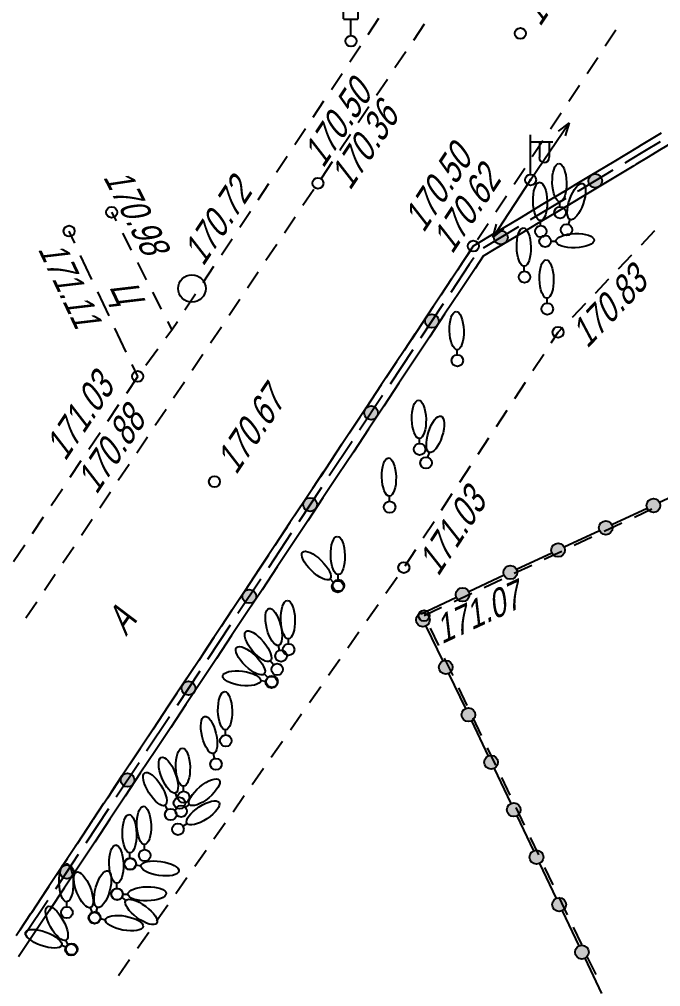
# Model space of a CAD drawing. Header units: metres. Extents: x -584 to -429, y 22748 to 22926.
# Drawn here: x -548.73 to -525.45, y 22865.34 to 22900.48 of the extents above; entities that cross this region are included whole.
import ezdxf
from ezdxf.enums import TextEntityAlignment as Align

# ---------------------------------------------------------------- set-up
doc = ezdxf.new("R2010")
doc.units = ezdxf.units.M
doc.header["$MEASUREMENT"] = 0
for name, color, linetype, lineweight in [('Горизонтали', 7, 'Continuous', 25), ('Граница площадки', 7, 'Continuous', 25), ('Граница улицы', 7, 'Continuous', 25), ('Колодцы', 7, 'Continuous', 25), ('Ограды', 7, 'Continuous', 25), ('Отдельно стоящее дерево', 7, 'Continuous', 25), ('Светофоры', 7, 'Continuous', 25), ('Фонари', 7, 'Continuous', 25)]:
    doc.layers.add(name, color=color, linetype=linetype, lineweight=lineweight)
doc.styles.add('Style-RUSSIAN_1251 I 0.32289', font='RUSSIAN_1251.shx', dxfattribs={"oblique": 18.5})

# ---------------------------------------------------------------- blocks, each defined once
blk = doc.blocks.new('DORZN1_4')
at = {"layer": 'Светофоры', "color": 7, "linetype": 'Continuous', "lineweight": 25}
for p, q in [((-0.27, 0.806), (-0.27, 1.603)), ((-0.27, 1.598), (0.252, 1.598)), ((0.252, 0.792), (0.252, 1.589)), ((-0.27, 0.801), (0.248, 0.801)), ((-0.004, 0.2), (-0.004, 0.801))]:
    blk.add_line(p, q, dxfattribs=at)
blk.add_arc((0, 0), 0.2, 0, 360, dxfattribs=at)
blk = doc.blocks.new('PIKET_91')
at = {"layer": 'Горизонтали', "color": 7, "linetype": 'Continuous', "lineweight": 25}
blk.add_arc((0, 0), 0.2, 0, 360, dxfattribs=at)
blk = doc.blocks.new('PIKET_92')
at = {"layer": 'Горизонтали', "color": 7, "linetype": 'Continuous', "lineweight": 25}
blk.add_arc((0, 0), 0.2, 0, 360, dxfattribs=at)
blk = doc.blocks.new('FONAR5_9')
at = {"layer": 'Фонари', "color": 7, "linetype": 'Continuous', "lineweight": 25}
for p, q in [((0.003, 0.2), (0.003, 1.641)), ((0.017, 1.388), (0.805, 1.388)), ((0.322, 1.371), (0.322, 0.816)), ((0.676, 1.378), (0.676, 0.823))]:
    blk.add_line(p, q, dxfattribs=at)
for centre, radius, start, end in [((0.496, 0.809), 0.181, 180, 0), ((0, 0), 0.2, 0, 360), ((0, 0), 0.02, 0, 360)]:
    blk.add_arc(centre, radius, start, end, dxfattribs=at)
blk = doc.blocks.new('STRFON_24')
at = {"layer": 'Фонари', "color": 7, "linetype": 'Continuous', "lineweight": 25, "flags": 128}
for points in [[(0, 0), (2.5, 0)], [(2.5, 0), (2.024, -0.156)], [(2.5, 0), (2.025, 0.157)]]:
    blk.add_lwpolyline(points, dxfattribs=at)
blk = doc.blocks.new('PIKET_93')
at = {"layer": 'Горизонтали', "color": 7, "linetype": 'Continuous', "lineweight": 25}
blk.add_arc((0, 0), 0.2, 0, 360, dxfattribs=at)
blk = doc.blocks.new('STRFON_25')
at = {"layer": 'Фонари', "color": 7, "linetype": 'Continuous', "lineweight": 25, "flags": 128}
for points in [[(0, 0), (2.5, 0)], [(2.5, 0), (2.025, 0.157)], [(2.5, 0), (2.025, -0.156)]]:
    blk.add_lwpolyline(points, dxfattribs=at)
blk = doc.blocks.new('KOLOD_35')
at = {"layer": 'Колодцы', "color": 7, "linetype": 'Continuous', "lineweight": 25}
blk.add_arc((0, 0), 0.5, 0, 360, dxfattribs=at)
blk = doc.blocks.new('PIKET_106')
at = {"layer": 'Горизонтали', "color": 7, "linetype": 'Continuous', "lineweight": 25}
blk.add_arc((0, 0), 0.2, 0, 360, dxfattribs=at)
blk = doc.blocks.new('DEREVO_152')
at = {"layer": 'Отдельно стоящее дерево', "color": 7, "linetype": 'Continuous', "lineweight": 25, "flags": 128}
blk.add_lwpolyline([(-0.007, 0.21), (-0.007, 0.393)], dxfattribs=at)
at = {"layer": 'Отдельно стоящее дерево', "color": 7, "linetype": 'Continuous', "lineweight": 25}
blk.add_arc((0, 0), 0.21, 0, 360, dxfattribs=at)
blk.add_ellipse((-0.025, 1.088), major_axis=(-0.019, 0.695), ratio=0.369829, dxfattribs=at)
blk = doc.blocks.new('DEREVO_153')
at = {"layer": 'Отдельно стоящее дерево', "color": 7, "linetype": 'Continuous', "lineweight": 25, "flags": 128}
blk.add_lwpolyline([(-0.007, 0.21), (-0.007, 0.393)], dxfattribs=at)
at = {"layer": 'Отдельно стоящее дерево', "color": 7, "linetype": 'Continuous', "lineweight": 25}
blk.add_arc((0, 0), 0.21, 0, 360, dxfattribs=at)
blk.add_ellipse((-0.026, 1.088), major_axis=(-0.019, 0.695), ratio=0.369829, dxfattribs=at)
blk = doc.blocks.new('DEREVO_154')
at = {"layer": 'Отдельно стоящее дерево', "color": 7, "linetype": 'Continuous', "lineweight": 25, "flags": 128}
blk.add_lwpolyline([(-0.007, 0.21), (-0.007, 0.393)], dxfattribs=at)
at = {"layer": 'Отдельно стоящее дерево', "color": 7, "linetype": 'Continuous', "lineweight": 25}
blk.add_arc((0, 0), 0.21, 0, 359.99999, dxfattribs=at)
blk.add_ellipse((-0.0255, 1.088), major_axis=(-0.0185, 0.695), ratio=0.3698286, dxfattribs=at)
blk = doc.blocks.new('DEREVO_155')
at = {"layer": 'Отдельно стоящее дерево', "color": 7, "linetype": 'Continuous', "lineweight": 25, "flags": 128}
blk.add_lwpolyline([(-0.007, 0.21), (-0.007, 0.393)], dxfattribs=at)
at = {"layer": 'Отдельно стоящее дерево', "color": 7, "linetype": 'Continuous', "lineweight": 25}
blk.add_arc((0, 0), 0.21, 0, 360, dxfattribs=at)
blk.add_ellipse((-0.025, 1.088), major_axis=(-0.019, 0.695), ratio=0.369829, dxfattribs=at)
blk = doc.blocks.new('DEREVO_156')
at = {"layer": 'Отдельно стоящее дерево', "color": 7, "linetype": 'Continuous', "lineweight": 25, "flags": 128}
blk.add_lwpolyline([(-0.007, 0.21), (-0.007, 0.393)], dxfattribs=at)
at = {"layer": 'Отдельно стоящее дерево', "color": 7, "linetype": 'Continuous', "lineweight": 25}
blk.add_arc((0, 0), 0.21, 0, 360, dxfattribs=at)
blk.add_ellipse((-0.025, 1.088), major_axis=(-0.019, 0.695), ratio=0.369829, dxfattribs=at)
blk = doc.blocks.new('DEREVO_157')
at = {"layer": 'Отдельно стоящее дерево', "color": 7, "linetype": 'Continuous', "lineweight": 25, "flags": 128}
blk.add_lwpolyline([(-0.007, 0.21), (-0.007, 0.393)], dxfattribs=at)
at = {"layer": 'Отдельно стоящее дерево', "color": 7, "linetype": 'Continuous', "lineweight": 25}
blk.add_arc((0, 0), 0.21, 0, 360, dxfattribs=at)
blk.add_ellipse((-0.025, 1.088), major_axis=(-0.019, 0.695), ratio=0.369829, dxfattribs=at)
blk = doc.blocks.new('DEREVO_158')
at = {"layer": 'Отдельно стоящее дерево', "color": 7, "linetype": 'Continuous', "lineweight": 25, "flags": 128}
blk.add_lwpolyline([(-0.007, 0.21), (-0.007, 0.393)], dxfattribs=at)
at = {"layer": 'Отдельно стоящее дерево', "color": 7, "linetype": 'Continuous', "lineweight": 25}
blk.add_arc((0, 0), 0.21, 0, 360, dxfattribs=at)
blk.add_ellipse((-0.025, 1.088), major_axis=(-0.019, 0.695), ratio=0.369829, dxfattribs=at)
blk = doc.blocks.new('DEREVO_159')
at = {"layer": 'Отдельно стоящее дерево', "color": 7, "linetype": 'Continuous', "lineweight": 25, "flags": 128}
blk.add_lwpolyline([(-0.007, 0.21), (-0.007, 0.393)], dxfattribs=at)
at = {"layer": 'Отдельно стоящее дерево', "color": 7, "linetype": 'Continuous', "lineweight": 25}
blk.add_arc((0, 0), 0.21, 0, 360, dxfattribs=at)
blk.add_ellipse((-0.025, 1.088), major_axis=(-0.019, 0.695), ratio=0.369829, dxfattribs=at)
blk = doc.blocks.new('DEREVO_160')
at = {"layer": 'Отдельно стоящее дерево', "color": 7, "linetype": 'Continuous', "lineweight": 25, "flags": 128}
blk.add_lwpolyline([(-0.007, 0.21), (-0.007, 0.393)], dxfattribs=at)
at = {"layer": 'Отдельно стоящее дерево', "color": 7, "linetype": 'Continuous', "lineweight": 25}
blk.add_arc((0, 0), 0.21, 0, 360, dxfattribs=at)
blk.add_ellipse((-0.025, 1.088), major_axis=(-0.019, 0.695), ratio=0.369829, dxfattribs=at)
blk = doc.blocks.new('DEREVO_161')
at = {"layer": 'Отдельно стоящее дерево', "color": 7, "linetype": 'Continuous', "lineweight": 25, "flags": 128}
blk.add_lwpolyline([(-0.007, 0.21), (-0.007, 0.393)], dxfattribs=at)
at = {"layer": 'Отдельно стоящее дерево', "color": 7, "linetype": 'Continuous', "lineweight": 25}
blk.add_arc((0, 0), 0.21, 0, 360, dxfattribs=at)
blk.add_ellipse((-0.025, 1.088), major_axis=(-0.019, 0.695), ratio=0.369829, dxfattribs=at)
blk = doc.blocks.new('DEREVO_162')
at = {"layer": 'Отдельно стоящее дерево', "color": 7, "linetype": 'Continuous', "lineweight": 25, "flags": 128}
blk.add_lwpolyline([(-0.007, 0.21), (-0.007, 0.393)], dxfattribs=at)
at = {"layer": 'Отдельно стоящее дерево', "color": 7, "linetype": 'Continuous', "lineweight": 25}
blk.add_arc((0, 0), 0.21, 0, 359.99999, dxfattribs=at)
blk.add_ellipse((-0.0255, 1.088), major_axis=(-0.0185, 0.695), ratio=0.3698286, dxfattribs=at)
blk = doc.blocks.new('DEREVO_163')
at = {"layer": 'Отдельно стоящее дерево', "color": 7, "linetype": 'Continuous', "lineweight": 25, "flags": 128}
blk.add_lwpolyline([(-0.007, 0.21), (-0.007, 0.393)], dxfattribs=at)
at = {"layer": 'Отдельно стоящее дерево', "color": 7, "linetype": 'Continuous', "lineweight": 25}
blk.add_arc((0, 0), 0.21, 0, 359.99999, dxfattribs=at)
blk.add_ellipse((-0.0255, 1.088), major_axis=(-0.0185, 0.695), ratio=0.3698286, dxfattribs=at)
blk = doc.blocks.new('DEREVO_164')
at = {"layer": 'Отдельно стоящее дерево', "color": 7, "linetype": 'Continuous', "lineweight": 25, "flags": 128}
blk.add_lwpolyline([(-0.007, 0.21), (-0.007, 0.393)], dxfattribs=at)
at = {"layer": 'Отдельно стоящее дерево', "color": 7, "linetype": 'Continuous', "lineweight": 25}
blk.add_arc((0, 0), 0.21, 0, 360, dxfattribs=at)
blk.add_ellipse((-0.025, 1.088), major_axis=(-0.019, 0.695), ratio=0.369829, dxfattribs=at)
blk = doc.blocks.new('DEREVO_165')
at = {"layer": 'Отдельно стоящее дерево', "color": 7, "linetype": 'Continuous', "lineweight": 25, "flags": 128}
blk.add_lwpolyline([(-0.007, 0.21), (-0.007, 0.393)], dxfattribs=at)
at = {"layer": 'Отдельно стоящее дерево', "color": 7, "linetype": 'Continuous', "lineweight": 25}
blk.add_arc((0, 0), 0.21, 0, 360, dxfattribs=at)
blk.add_ellipse((-0.025, 1.088), major_axis=(-0.019, 0.695), ratio=0.369829, dxfattribs=at)
blk = doc.blocks.new('DEREVO_166')
at = {"layer": 'Отдельно стоящее дерево', "color": 7, "linetype": 'Continuous', "lineweight": 25, "flags": 128}
blk.add_lwpolyline([(-0.007, 0.21), (-0.007, 0.393)], dxfattribs=at)
at = {"layer": 'Отдельно стоящее дерево', "color": 7, "linetype": 'Continuous', "lineweight": 25}
blk.add_arc((0, 0), 0.21, 0, 360, dxfattribs=at)
blk.add_ellipse((-0.025, 1.088), major_axis=(-0.019, 0.695), ratio=0.369829, dxfattribs=at)
blk = doc.blocks.new('DEREVO_167')
at = {"layer": 'Отдельно стоящее дерево', "color": 7, "linetype": 'Continuous', "lineweight": 25, "flags": 128}
blk.add_lwpolyline([(-0.007, 0.21), (-0.007, 0.393)], dxfattribs=at)
at = {"layer": 'Отдельно стоящее дерево', "color": 7, "linetype": 'Continuous', "lineweight": 25}
blk.add_arc((0, 0), 0.21, 0, 360, dxfattribs=at)
blk.add_ellipse((-0.025, 1.088), major_axis=(-0.019, 0.695), ratio=0.369829, dxfattribs=at)
blk = doc.blocks.new('DEREVO_168')
at = {"layer": 'Отдельно стоящее дерево', "color": 7, "linetype": 'Continuous', "lineweight": 25, "flags": 128}
blk.add_lwpolyline([(-0.007, 0.21), (-0.007, 0.393)], dxfattribs=at)
at = {"layer": 'Отдельно стоящее дерево', "color": 7, "linetype": 'Continuous', "lineweight": 25}
blk.add_arc((0, 0), 0.21, 0, 359.99999, dxfattribs=at)
blk.add_ellipse((-0.0255, 1.088), major_axis=(-0.0185, 0.695), ratio=0.3698286, dxfattribs=at)
blk = doc.blocks.new('DEREVO_169')
at = {"layer": 'Отдельно стоящее дерево', "color": 7, "linetype": 'Continuous', "lineweight": 25, "flags": 128}
blk.add_lwpolyline([(-0.007, 0.21), (-0.007, 0.393)], dxfattribs=at)
at = {"layer": 'Отдельно стоящее дерево', "color": 7, "linetype": 'Continuous', "lineweight": 25}
blk.add_arc((0, 0), 0.21, 0, 360, dxfattribs=at)
blk.add_ellipse((-0.025, 1.088), major_axis=(-0.019, 0.695), ratio=0.369829, dxfattribs=at)
blk = doc.blocks.new('DEREVO_170')
at = {"layer": 'Отдельно стоящее дерево', "color": 7, "linetype": 'Continuous', "lineweight": 25, "flags": 128}
blk.add_lwpolyline([(-0.007, 0.21), (-0.007, 0.393)], dxfattribs=at)
at = {"layer": 'Отдельно стоящее дерево', "color": 7, "linetype": 'Continuous', "lineweight": 25}
blk.add_arc((0, 0), 0.21, 0, 359.99999, dxfattribs=at)
blk.add_ellipse((-0.0255, 1.088), major_axis=(-0.0185, 0.695), ratio=0.3698286, dxfattribs=at)
blk = doc.blocks.new('DEREVO_171')
at = {"layer": 'Отдельно стоящее дерево', "color": 7, "linetype": 'Continuous', "lineweight": 25, "flags": 128}
blk.add_lwpolyline([(-0.007, 0.21), (-0.007, 0.393)], dxfattribs=at)
at = {"layer": 'Отдельно стоящее дерево', "color": 7, "linetype": 'Continuous', "lineweight": 25}
blk.add_arc((0, 0), 0.21, 0, 360, dxfattribs=at)
blk.add_ellipse((-0.025, 1.088), major_axis=(-0.019, 0.695), ratio=0.369829, dxfattribs=at)
blk = doc.blocks.new('DEREVO_172')
at = {"layer": 'Отдельно стоящее дерево', "color": 7, "linetype": 'Continuous', "lineweight": 25, "flags": 128}
blk.add_lwpolyline([(-0.007, 0.21), (-0.007, 0.393)], dxfattribs=at)
at = {"layer": 'Отдельно стоящее дерево', "color": 7, "linetype": 'Continuous', "lineweight": 25}
blk.add_arc((0, 0), 0.21, 0, 360, dxfattribs=at)
blk.add_ellipse((-0.026, 1.088), major_axis=(-0.019, 0.695), ratio=0.369829, dxfattribs=at)
blk = doc.blocks.new('DEREVO_173')
at = {"layer": 'Отдельно стоящее дерево', "color": 7, "linetype": 'Continuous', "lineweight": 25, "flags": 128}
blk.add_lwpolyline([(-0.007, 0.21), (-0.007, 0.393)], dxfattribs=at)
at = {"layer": 'Отдельно стоящее дерево', "color": 7, "linetype": 'Continuous', "lineweight": 25}
blk.add_arc((0, 0), 0.21, 0, 360, dxfattribs=at)
blk.add_ellipse((-0.026, 1.088), major_axis=(-0.019, 0.695), ratio=0.369829, dxfattribs=at)
blk = doc.blocks.new('DEREVO_174')
at = {"layer": 'Отдельно стоящее дерево', "color": 7, "linetype": 'Continuous', "lineweight": 25, "flags": 128}
blk.add_lwpolyline([(-0.007, 0.21), (-0.007, 0.393)], dxfattribs=at)
at = {"layer": 'Отдельно стоящее дерево', "color": 7, "linetype": 'Continuous', "lineweight": 25}
blk.add_arc((0, 0), 0.21, 0, 360, dxfattribs=at)
blk.add_ellipse((-0.025, 1.088), major_axis=(-0.019, 0.695), ratio=0.369829, dxfattribs=at)
blk = doc.blocks.new('DEREVO_175')
at = {"layer": 'Отдельно стоящее дерево', "color": 7, "linetype": 'Continuous', "lineweight": 25, "flags": 128}
blk.add_lwpolyline([(-0.007, 0.21), (-0.007, 0.393)], dxfattribs=at)
at = {"layer": 'Отдельно стоящее дерево', "color": 7, "linetype": 'Continuous', "lineweight": 25}
blk.add_arc((0, 0), 0.21, 0, 360, dxfattribs=at)
blk.add_ellipse((-0.026, 1.088), major_axis=(-0.019, 0.695), ratio=0.369829, dxfattribs=at)
blk = doc.blocks.new('DEREVO_176')
at = {"layer": 'Отдельно стоящее дерево', "color": 7, "linetype": 'Continuous', "lineweight": 25, "flags": 128}
blk.add_lwpolyline([(-0.007, 0.21), (-0.007, 0.393)], dxfattribs=at)
at = {"layer": 'Отдельно стоящее дерево', "color": 7, "linetype": 'Continuous', "lineweight": 25}
blk.add_arc((0, 0), 0.21, 0, 360, dxfattribs=at)
blk.add_ellipse((-0.026, 1.088), major_axis=(-0.019, 0.695), ratio=0.369829, dxfattribs=at)
blk = doc.blocks.new('DEREVO_177')
at = {"layer": 'Отдельно стоящее дерево', "color": 7, "linetype": 'Continuous', "lineweight": 25, "flags": 128}
blk.add_lwpolyline([(-0.007, 0.21), (-0.007, 0.393)], dxfattribs=at)
at = {"layer": 'Отдельно стоящее дерево', "color": 7, "linetype": 'Continuous', "lineweight": 25}
blk.add_arc((0, 0), 0.21, 0, 360, dxfattribs=at)
blk.add_ellipse((-0.025, 1.088), major_axis=(-0.019, 0.695), ratio=0.369829, dxfattribs=at)
blk = doc.blocks.new('DEREVO_178')
at = {"layer": 'Отдельно стоящее дерево', "color": 7, "linetype": 'Continuous', "lineweight": 25, "flags": 128}
blk.add_lwpolyline([(-0.007, 0.21), (-0.007, 0.393)], dxfattribs=at)
at = {"layer": 'Отдельно стоящее дерево', "color": 7, "linetype": 'Continuous', "lineweight": 25}
blk.add_arc((0, 0), 0.21, 0, 359.99999, dxfattribs=at)
blk.add_ellipse((-0.0255, 1.088), major_axis=(-0.0185, 0.695), ratio=0.3698286, dxfattribs=at)
blk = doc.blocks.new('DEREVO_179')
at = {"layer": 'Отдельно стоящее дерево', "color": 7, "linetype": 'Continuous', "lineweight": 25, "flags": 128}
blk.add_lwpolyline([(-0.007, 0.21), (-0.007, 0.393)], dxfattribs=at)
at = {"layer": 'Отдельно стоящее дерево', "color": 7, "linetype": 'Continuous', "lineweight": 25}
blk.add_arc((0, 0), 0.21, 0, 360, dxfattribs=at)
blk.add_ellipse((-0.025, 1.088), major_axis=(-0.019, 0.695), ratio=0.369829, dxfattribs=at)
blk = doc.blocks.new('DEREVO_180')
at = {"layer": 'Отдельно стоящее дерево', "color": 7, "linetype": 'Continuous', "lineweight": 25, "flags": 128}
blk.add_lwpolyline([(-0.007, 0.21), (-0.007, 0.393)], dxfattribs=at)
at = {"layer": 'Отдельно стоящее дерево', "color": 7, "linetype": 'Continuous', "lineweight": 25}
blk.add_arc((0, 0), 0.21, 0, 359.99999, dxfattribs=at)
blk.add_ellipse((-0.0255, 1.088), major_axis=(-0.0185, 0.695), ratio=0.3698286, dxfattribs=at)
blk = doc.blocks.new('DEREVO_181')
at = {"layer": 'Отдельно стоящее дерево', "color": 7, "linetype": 'Continuous', "lineweight": 25, "flags": 128}
blk.add_lwpolyline([(-0.007, 0.21), (-0.007, 0.393)], dxfattribs=at)
at = {"layer": 'Отдельно стоящее дерево', "color": 7, "linetype": 'Continuous', "lineweight": 25}
blk.add_arc((0, 0), 0.21, 0, 359.99999, dxfattribs=at)
blk.add_ellipse((-0.0255, 1.088), major_axis=(-0.0185, 0.695), ratio=0.3698286, dxfattribs=at)
blk = doc.blocks.new('DEREVO_182')
at = {"layer": 'Отдельно стоящее дерево', "color": 7, "linetype": 'Continuous', "lineweight": 25, "flags": 128}
blk.add_lwpolyline([(-0.007, 0.21), (-0.007, 0.393)], dxfattribs=at)
at = {"layer": 'Отдельно стоящее дерево', "color": 7, "linetype": 'Continuous', "lineweight": 25}
blk.add_arc((0, 0), 0.21, 0, 359.99999, dxfattribs=at)
blk.add_ellipse((-0.0255, 1.088), major_axis=(-0.0185, 0.695), ratio=0.3698286, dxfattribs=at)
blk = doc.blocks.new('DEREVO_183')
at = {"layer": 'Отдельно стоящее дерево', "color": 7, "linetype": 'Continuous', "lineweight": 25, "flags": 128}
blk.add_lwpolyline([(-0.007, 0.21), (-0.007, 0.393)], dxfattribs=at)
at = {"layer": 'Отдельно стоящее дерево', "color": 7, "linetype": 'Continuous', "lineweight": 25}
blk.add_arc((0, 0), 0.21, 0, 359.99999, dxfattribs=at)
blk.add_ellipse((-0.0255, 1.088), major_axis=(-0.0185, 0.695), ratio=0.3698286, dxfattribs=at)
blk = doc.blocks.new('DEREVO_184')
at = {"layer": 'Отдельно стоящее дерево', "color": 7, "linetype": 'Continuous', "lineweight": 25, "flags": 128}
blk.add_lwpolyline([(-0.007, 0.21), (-0.007, 0.393)], dxfattribs=at)
at = {"layer": 'Отдельно стоящее дерево', "color": 7, "linetype": 'Continuous', "lineweight": 25}
blk.add_arc((0, 0), 0.21, 0, 360, dxfattribs=at)
blk.add_ellipse((-0.026, 1.088), major_axis=(-0.019, 0.695), ratio=0.369829, dxfattribs=at)
blk = doc.blocks.new('DEREVO_185')
at = {"layer": 'Отдельно стоящее дерево', "color": 7, "linetype": 'Continuous', "lineweight": 25, "flags": 128}
blk.add_lwpolyline([(-0.007, 0.21), (-0.007, 0.393)], dxfattribs=at)
at = {"layer": 'Отдельно стоящее дерево', "color": 7, "linetype": 'Continuous', "lineweight": 25}
blk.add_arc((0, 0), 0.21, 0, 359.99999, dxfattribs=at)
blk.add_ellipse((-0.0255, 1.088), major_axis=(-0.0185, 0.695), ratio=0.3698286, dxfattribs=at)
blk = doc.blocks.new('DEREVO_186')
at = {"layer": 'Отдельно стоящее дерево', "color": 7, "linetype": 'Continuous', "lineweight": 25, "flags": 128}
blk.add_lwpolyline([(-0.007, 0.21), (-0.007, 0.393)], dxfattribs=at)
at = {"layer": 'Отдельно стоящее дерево', "color": 7, "linetype": 'Continuous', "lineweight": 25}
blk.add_arc((0, 0), 0.21, 0, 359.99999, dxfattribs=at)
blk.add_ellipse((-0.0255, 1.088), major_axis=(-0.0185, 0.695), ratio=0.3698286, dxfattribs=at)
blk = doc.blocks.new('DEREVO_187')
at = {"layer": 'Отдельно стоящее дерево', "color": 7, "linetype": 'Continuous', "lineweight": 25, "flags": 128}
blk.add_lwpolyline([(-0.007, 0.21), (-0.007, 0.393)], dxfattribs=at)
at = {"layer": 'Отдельно стоящее дерево', "color": 7, "linetype": 'Continuous', "lineweight": 25}
blk.add_arc((0, 0), 0.21, 0, 360, dxfattribs=at)
blk.add_ellipse((-0.025, 1.088), major_axis=(-0.019, 0.695), ratio=0.369829, dxfattribs=at)
blk = doc.blocks.new('msdElementTypeLine_1')
at = {"layer": 'Граница улицы', "color": 7, "linetype": 'Continuous', "lineweight": 25}
for p, q in [((0.206, 4.847), (0.001, 5.281)), ((0.828, 3.527), (0.419, 4.395)), ((1.451, 2.207), (1.041, 3.075)), ((2.073, 0.887), (1.664, 1.755)), ((2.491, 0.001), (2.287, 0.435))]:
    blk.add_line(p, q, dxfattribs=at)
blk = doc.blocks.new('PIKET_131')
at = {"layer": 'Горизонтали', "color": 7, "linetype": 'Continuous', "lineweight": 25}
blk.add_arc((0, 0), 0.2, 0, 360, dxfattribs=at)
blk = doc.blocks.new('PIKET_132')
at = {"layer": 'Горизонтали', "color": 7, "linetype": 'Continuous', "lineweight": 25}
blk.add_arc((0, 0), 0.2, 0, 360, dxfattribs=at)
blk = doc.blocks.new('PIKET_133')
at = {"layer": 'Горизонтали', "color": 7, "linetype": 'Continuous', "lineweight": 25}
blk.add_arc((0, 0), 0.2, 0, 360, dxfattribs=at)
blk = doc.blocks.new('msdElementTypeShape')
at = {"layer": 'Граница площадки', "color": 7, "linetype": 'Continuous', "lineweight": 25}
for p, q in [((8.27, 31.494), (7.633, 31.196)), ((7.18, 30.984), (6.543, 30.686)), ((6.09, 30.474), (5.452, 30.176)), ((4.999, 29.964), (4.362, 29.665)), ((3.909, 29.454), (3.271, 29.155)), ((2.819, 28.944), (2.181, 28.645)), ((1.728, 28.434), (1.091, 28.135)), ((0.638, 27.923), (0, 27.625)), ((0.216, 27.174), (0.519, 26.539)), ((0.735, 26.088), (1.038, 25.453)), ((1.254, 25.002), (1.557, 24.367)), ((1.773, 23.916), (2.076, 23.281)), ((2.292, 22.83), (2.595, 22.195)), ((2.811, 21.744), (3.114, 21.109)), ((3.33, 20.658), (3.633, 20.023)), ((3.849, 19.572), (4.152, 18.937)), ((4.368, 18.485), (4.671, 17.85)), ((4.887, 17.399), (5.19, 16.764)), ((5.406, 16.313), (5.709, 15.678)), ((5.925, 15.227), (6.229, 14.592))]:
    blk.add_line(p, q, dxfattribs=at)
blk = doc.blocks.new('msdElementTypeShape_1')
at = {"layer": 'Ограды', "linetype": 'Continuous', "lineweight": 25}
h = blk.add_hatch(color=7, dxfattribs=at)
edge = h.paths.add_edge_path()
edge.add_arc((8.708, 32.015), 0.25, 0, 360)
h = blk.add_hatch(color=7, dxfattribs=at)
edge = h.paths.add_edge_path()
edge.add_arc((6.977, 31.205), 0.25, 0, 360)
h = blk.add_hatch(color=7, dxfattribs=at)
edge = h.paths.add_edge_path()
edge.add_arc((5.246, 30.395), 0.25, 0, 360)
h = blk.add_hatch(color=7, dxfattribs=at)
edge = h.paths.add_edge_path()
edge.add_arc((3.515, 29.585), 0.25, 0, 360)
h = blk.add_hatch(color=7, dxfattribs=at)
edge = h.paths.add_edge_path()
edge.add_arc((1.784, 28.776), 0.25, 0, 360)
h = blk.add_hatch(color=7, dxfattribs=at)
edge = h.paths.add_edge_path()
edge.add_arc((0.344, 27.861), 0.25, 0, 360)
h = blk.add_hatch(color=7, dxfattribs=at)
edge = h.paths.add_edge_path()
edge.add_arc((1.168, 26.137), 0.25, 0, 360)
h = blk.add_hatch(color=7, dxfattribs=at)
edge = h.paths.add_edge_path()
edge.add_arc((1.992, 24.413), 0.25, 0, 360)
h = blk.add_hatch(color=7, dxfattribs=at)
edge = h.paths.add_edge_path()
edge.add_arc((2.816, 22.689), 0.25, 0, 360)
h = blk.add_hatch(color=7, dxfattribs=at)
edge = h.paths.add_edge_path()
edge.add_arc((3.64, 20.964), 0.25, 0, 360)
h = blk.add_hatch(color=7, dxfattribs=at)
edge = h.paths.add_edge_path()
edge.add_arc((4.465, 19.24), 0.25, 0, 360)
h = blk.add_hatch(color=7, dxfattribs=at)
edge = h.paths.add_edge_path()
edge.add_arc((5.289, 17.516), 0.25, 0, 360)
h = blk.add_hatch(color=7, dxfattribs=at)
edge = h.paths.add_edge_path()
edge.add_arc((6.113, 15.791), 0.25, 0, 360)
at = {"layer": 'Ограды', "color": 7, "linetype": 'Continuous', "lineweight": 25}
for p, q in [((10.213, 32.718), (8.935, 32.121)), ((8.482, 31.909), (7.204, 31.311)), ((6.751, 31.099), (5.473, 30.501)), ((5.02, 30.289), (3.742, 29.691)), ((3.289, 29.479), (2.011, 28.882)), ((1.558, 28.67), (0.28, 28.072)), ((0.452, 27.636), (1.061, 26.363)), ((1.276, 25.912), (1.885, 24.639)), ((2.1, 24.187), (2.709, 22.914)), ((2.924, 22.463), (3.533, 21.19)), ((3.748, 20.739), (4.357, 19.466)), ((4.572, 19.015), (5.181, 17.741)), ((5.396, 17.29), (6.005, 16.017)), ((6.22, 15.566), (6.829, 14.293))]:
    blk.add_line(p, q, dxfattribs=at)
for centre in [(8.708, 32.015), (8.708, 32.015), (6.977, 31.205), (6.977, 31.205), (5.246, 30.395), (5.246, 30.395), (3.515, 29.585), (3.515, 29.585), (1.784, 28.776), (1.784, 28.776), (0.344, 27.861), (0.344, 27.861), (1.168, 26.137), (1.168, 26.137), (1.992, 24.413), (1.992, 24.413), (2.816, 22.689), (2.816, 22.689), (3.64, 20.964), (3.64, 20.964), (4.465, 19.24), (4.465, 19.24), (5.289, 17.516), (5.289, 17.516), (6.113, 15.791), (6.113, 15.791)]:
    blk.add_circle(centre, 0.25, dxfattribs=at)
blk = doc.blocks.new('PIKET_136')
at = {"layer": 'Горизонтали', "color": 7, "linetype": 'Continuous', "lineweight": 25}
blk.add_arc((0, 0), 0.2, 0, 360, dxfattribs=at)
blk = doc.blocks.new('msdElementTypeLineString_33')
at = {"layer": 'Граница улицы', "color": 7, "linetype": 'Continuous', "lineweight": 25}
for p, q in [((40.377, 151.063), (40.763, 151.65)), ((39.715, 150.059), (40.102, 150.646)), ((39.053, 149.054), (39.44, 149.641)), ((38.391, 148.049), (38.778, 148.636)), ((37.729, 147.045), (38.116, 147.632)), ((36.406, 145.036), (36.792, 145.623)), ((35.744, 144.031), (36.131, 144.618)), ((34.416, 142.025), (34.804, 142.611)), ((33.751, 141.022), (34.139, 141.608)), ((33.087, 140.019), (33.475, 140.605)), ((32.422, 139.016), (32.811, 139.602)), ((31.758, 138.013), (32.146, 138.6)), ((31.093, 137.011), (31.482, 137.597)), ((30.429, 136.008), (30.817, 136.594)), ((29.765, 135.005), (30.153, 135.591)), ((29.1, 134.002), (29.488, 134.588)), ((28.436, 132.999), (28.824, 133.585)), ((27.771, 131.996), (28.16, 132.582)), ((27.107, 130.993), (27.495, 131.579)), ((26.443, 129.991), (26.831, 130.577)), ((25.778, 128.988), (26.166, 129.574)), ((25.114, 127.985), (25.502, 128.571)), ((24.449, 126.982), (24.838, 127.568)), ((23.785, 125.979), (24.173, 126.565)), ((23.12, 124.976), (23.509, 125.562)), ((22.456, 123.973), (22.844, 124.559)), ((21.792, 122.97), (22.18, 123.557)), ((21.127, 121.968), (21.515, 122.554)), ((20.463, 120.965), (20.851, 121.551)), ((19.798, 119.962), (20.187, 120.548)), ((19.134, 118.959), (19.522, 119.545))]:
    blk.add_line(p, q, dxfattribs=at)
at = {"layer": 'Граница улицы', "color": 7, "linetype": 'Continuous', "lineweight": 25, "flags": 128}
for points in [[(37.068, 146.04), (37.166, 146.19), (37.454, 146.627)], [(35.08, 143.028), (35.216, 143.233), (35.468, 143.614)]]:
    blk.add_lwpolyline(points, dxfattribs=at)
blk = doc.blocks.new('msdElementTypeLineString_39')
at = {"layer": 'Граница улицы', "color": 7, "linetype": 'Continuous', "lineweight": 25}
for p, q in [((9.307, 10.73), (9.695, 11.314)), ((8.642, 9.729), (9.03, 10.313)), ((7.977, 8.728), (8.365, 9.312)), ((7.313, 7.727), (7.701, 8.311)), ((6.648, 6.726), (7.036, 7.31)), ((5.984, 5.725), (6.372, 6.309)), ((5.319, 4.724), (5.707, 5.308)), ((0, 4.269), (0.16, 3.957)), ((4.655, 3.723), (5.043, 4.307)), ((0.388, 3.512), (0.707, 2.887)), ((3.99, 2.722), (4.378, 3.306)), ((0.935, 2.442), (1.255, 1.818)), ((3.326, 1.72), (3.714, 2.305)), ((1.482, 1.372), (1.802, 0.748)), ((2.661, 0.719), (3.049, 1.304))]:
    blk.add_line(p, q, dxfattribs=at)
at = {"layer": 'Граница улицы', "color": 7, "linetype": 'Continuous', "lineweight": 25, "flags": 128}
blk.add_lwpolyline([(2.03, 0.303), (2.184, 0.001), (2.385, 0.303)], dxfattribs=at)
blk = doc.blocks.new('msdElementTypeLineString_42')
at = {"layer": 'Граница улицы', "color": 7, "linetype": 'Continuous', "lineweight": 25}
for p, q in [((20.032, 42.752), (20.522, 43.267)), ((19.197, 41.875), (19.687, 42.39)), ((18.362, 40.998), (18.852, 41.513)), ((17.527, 40.122), (18.018, 40.636)), ((16.093, 38.181), (16.483, 38.775)), ((15.43, 37.168), (15.819, 37.763)), ((14.766, 36.155), (15.156, 36.75)), ((14.103, 35.143), (14.492, 35.737)), ((13.439, 34.13), (13.829, 34.724)), ((12.776, 33.117), (13.165, 33.712)), ((12.112, 32.104), (12.502, 32.699)), ((11.449, 31.092), (11.838, 31.686)), ((10.757, 30.098), (11.164, 30.68)), ((10.063, 29.106), (10.47, 29.688)), ((9.369, 28.113), (9.776, 28.696)), ((8.675, 27.121), (9.082, 27.704)), ((7.981, 26.129), (8.389, 26.711)), ((7.287, 25.137), (7.695, 25.719)), ((6.593, 24.145), (7.001, 24.727)), ((5.9, 23.152), (6.307, 23.735)), ((5.206, 22.16), (5.613, 22.743)), ((4.512, 21.168), (4.919, 21.75)), ((3.818, 20.176), (4.225, 20.758)), ((3.124, 19.183), (3.531, 19.766)), ((2.43, 18.191), (2.838, 18.774)), ((1.736, 17.199), (2.144, 17.781)), ((1.043, 16.207), (1.45, 16.789))]:
    blk.add_line(p, q, dxfattribs=at)
at = {"layer": 'Граница улицы', "color": 7, "linetype": 'Continuous', "lineweight": 25, "flags": 128}
blk.add_lwpolyline([(16.757, 39.194), (17.007, 39.575), (17.183, 39.759)], dxfattribs=at)
blk = doc.blocks.new('msdElementTypeLineString_49')
at = {"layer": 'Граница улицы', "color": 7, "linetype": 'Continuous', "lineweight": 25}
for p, q in [((27.274, 40.048), (27.489, 40.343)), ((26.55, 39.055), (26.98, 39.644)), ((25.165, 37.024), (25.571, 37.63)), ((24.481, 36.003), (24.887, 36.609)), ((23.796, 34.982), (24.202, 35.588)), ((23.112, 33.961), (23.518, 34.567)), ((22.427, 32.94), (22.833, 33.546)), ((21.743, 31.919), (22.149, 32.525))]:
    blk.add_line(p, q, dxfattribs=at)
at = {"layer": 'Граница улицы', "color": 7, "linetype": 'Continuous', "lineweight": 25, "flags": 128}
blk.add_lwpolyline([(25.85, 38.045), (26.252, 38.646), (26.256, 38.651)], dxfattribs=at)
blk = doc.blocks.new('msdElementTypeLineString_50')
at = {"layer": 'Ограды', "linetype": 'Continuous', "lineweight": 25}
h = blk.add_hatch(color=7, dxfattribs=at)
edge = h.paths.add_edge_path()
edge.add_arc((33.688, 109.297), 0.25, 0, 360)
h = blk.add_hatch(color=7, dxfattribs=at)
edge = h.paths.add_edge_path()
edge.add_arc((30.26, 107.236), 0.25, 0, 360)
h = blk.add_hatch(color=7, dxfattribs=at)
edge = h.paths.add_edge_path()
edge.add_arc((27.759, 104.206), 0.25, 0, 360)
h = blk.add_hatch(color=7, dxfattribs=at)
edge = h.paths.add_edge_path()
edge.add_arc((25.55, 100.871), 0.25, 0, 360)
h = blk.add_hatch(color=7, dxfattribs=at)
edge = h.paths.add_edge_path()
edge.add_arc((23.34, 97.537), 0.25, 0, 360)
h = blk.add_hatch(color=7, dxfattribs=at)
edge = h.paths.add_edge_path()
edge.add_arc((21.131, 94.202), 0.25, 0, 360)
h = blk.add_hatch(color=7, dxfattribs=at)
edge = h.paths.add_edge_path()
edge.add_arc((18.922, 90.868), 0.25, 0, 360)
h = blk.add_hatch(color=7, dxfattribs=at)
edge = h.paths.add_edge_path()
edge.add_arc((16.713, 87.533), 0.25, 0, 360)
h = blk.add_hatch(color=7, dxfattribs=at)
edge = h.paths.add_edge_path()
edge.add_arc((14.504, 84.199), 0.25, 0, 360)
at = {"layer": 'Ограды', "color": 7, "linetype": 'Continuous', "lineweight": 25}
for p, q in [((36.878, 110.923), (36.021, 110.408)), ((34.362, 109.993), (33.505, 109.478)), ((34.307, 109.377), (33.45, 108.862)), ((32.648, 108.963), (31.79, 108.448)), ((32.617, 108.653), (31.331, 107.88)), ((31.79, 108.448), (30.933, 107.932)), ((32.593, 108.346), (31.736, 107.831)), ((30.933, 107.932), (30.076, 107.417)), ((30.903, 107.622), (29.617, 106.849)), ((31.736, 107.831), (30.879, 107.316)), ((30.879, 107.316), (30.022, 106.801)), ((28.682, 106.052), (28.13, 105.219)), ((28.13, 105.219), (27.578, 104.385)), ((28.773, 105.284), (28.221, 104.45)), ((28.173, 104.831), (27.345, 103.581)), ((27.578, 104.385), (27.025, 103.551)), ((28.221, 104.45), (27.668, 103.617)), ((27.025, 103.551), (26.473, 102.718)), ((27.668, 103.617), (27.116, 102.783)), ((27.069, 103.164), (26.24, 101.914)), ((26.473, 102.718), (25.921, 101.884)), ((27.116, 102.783), (26.564, 101.949)), ((26.564, 101.949), (26.011, 101.116)), ((25.921, 101.884), (25.368, 101.05)), ((25.964, 101.497), (25.135, 100.246)), ((25.368, 101.05), (24.816, 100.217)), ((26.011, 101.116), (25.459, 100.282)), ((24.816, 100.217), (24.264, 99.383)), ((25.459, 100.282), (24.907, 99.448)), ((24.859, 99.829), (24.031, 98.579)), ((24.907, 99.448), (24.354, 98.615)), ((24.264, 99.383), (23.711, 98.55)), ((23.711, 98.55), (23.159, 97.716)), ((24.354, 98.615), (23.802, 97.781)), ((23.755, 98.162), (22.926, 96.912)), ((23.159, 97.716), (22.607, 96.882)), ((23.802, 97.781), (23.25, 96.947)), ((22.607, 96.882), (22.055, 96.049)), ((23.25, 96.947), (22.698, 96.114)), ((22.65, 96.495), (21.822, 95.244)), ((22.055, 96.049), (21.502, 95.215)), ((22.698, 96.114), (22.145, 95.28)), ((22.145, 95.28), (21.593, 94.447)), ((21.502, 95.215), (20.95, 94.381)), ((21.545, 94.828), (20.717, 93.577)), ((20.95, 94.381), (20.398, 93.548)), ((21.593, 94.447), (21.041, 93.613)), ((20.398, 93.548), (19.845, 92.714)), ((21.041, 93.613), (20.488, 92.779)), ((20.441, 93.16), (19.612, 91.91)), ((20.488, 92.779), (19.936, 91.946)), ((19.845, 92.714), (19.293, 91.88)), ((19.293, 91.88), (18.741, 91.047)), ((19.936, 91.946), (19.384, 91.112)), ((19.336, 91.493), (18.508, 90.243)), ((18.741, 91.047), (18.188, 90.213)), ((19.384, 91.112), (18.831, 90.278)), ((18.188, 90.213), (17.636, 89.379)), ((18.831, 90.278), (18.279, 89.445)), ((18.232, 89.826), (17.403, 88.575)), ((17.636, 89.379), (17.084, 88.546)), ((18.279, 89.445), (17.727, 88.611)), ((17.727, 88.611), (17.174, 87.777)), ((17.084, 88.546), (16.532, 87.712)), ((17.127, 88.158), (16.299, 86.908)), ((16.532, 87.712), (15.979, 86.879)), ((17.174, 87.777), (16.622, 86.944)), ((15.979, 86.879), (15.427, 86.045)), ((16.622, 86.944), (16.07, 86.11)), ((16.022, 86.491), (15.194, 85.241)), ((16.07, 86.11), (15.518, 85.276)), ((15.427, 86.045), (14.875, 85.211)), ((14.875, 85.211), (14.322, 84.378)), ((15.518, 85.276), (14.965, 84.443)), ((14.918, 84.824), (14.089, 83.573)), ((14.322, 84.378), (13.77, 83.544)), ((14.965, 84.443), (14.413, 83.609)), ((13.77, 83.544), (13.218, 82.71)), ((14.413, 83.609), (13.861, 82.776)), ((13.813, 83.157), (12.985, 81.906)), ((13.218, 82.71), (12.665, 81.877)), ((13.861, 82.776), (13.308, 81.942)), ((13.308, 81.942), (12.756, 81.108))]:
    blk.add_line(p, q, dxfattribs=at)
at = {"layer": 'Ограды', "color": 7, "linetype": 'Continuous', "lineweight": 25, "flags": 128}
for points in [[(36.045, 110.714), (35.479, 110.373), (34.955, 110.059), (34.759, 109.941)], [(36.076, 111.024), (35.35, 110.588), (35.219, 110.509)], [(35.219, 110.509), (34.826, 110.273), (34.362, 109.993)], [(36.021, 110.408), (35.608, 110.159), (35.164, 109.892)], [(34.331, 109.683), (33.087, 108.936), (33.045, 108.91)], [(35.164, 109.892), (35.084, 109.844), (34.307, 109.377)], [(33.505, 109.478), (32.959, 109.15), (32.648, 108.963)], [(33.45, 108.862), (33.216, 108.721), (32.593, 108.346)], [(30.076, 107.417), (29.262, 106.927), (29.234, 106.886)], [(29.234, 106.886), (28.908, 106.393), (28.682, 106.052)], [(29.278, 106.499), (29.117, 106.255), (28.449, 105.248)], [(30.022, 106.801), (29.616, 106.557), (29.325, 106.118)], [(29.325, 106.118), (29.325, 106.117), (28.773, 105.284)]]:
    blk.add_lwpolyline(points, dxfattribs=at)
at = {"layer": 'Ограды', "color": 7, "linetype": 'Continuous', "lineweight": 25}
for centre in [(33.688, 109.297), (33.688, 109.297), (30.26, 107.236), (30.26, 107.236), (27.759, 104.206), (27.759, 104.206), (25.55, 100.871), (25.55, 100.871), (23.34, 97.537), (23.34, 97.537), (21.131, 94.202), (21.131, 94.202), (18.922, 90.868), (18.922, 90.868), (16.713, 87.533), (16.713, 87.533), (14.504, 84.199), (14.504, 84.199)]:
    blk.add_circle(centre, 0.25, dxfattribs=at)
blk = doc.blocks.new('msdElementTypeLineString_58')
at = {"layer": 'Граница улицы', "color": 7, "linetype": 'Continuous', "lineweight": 25}
for p, q in [((40.088, 51.694), (39.697, 51.109)), ((39.42, 50.694), (39.029, 50.109)), ((38.751, 49.694), (38.36, 49.11)), ((38.082, 48.694), (37.691, 48.11)), ((36.745, 46.694), (36.355, 46.109)), ((36.077, 45.693), (35.686, 45.109)), ((35.407, 44.694), (35.015, 44.11)), ((34.737, 43.695), (34.345, 43.111)), ((34.067, 42.696), (33.675, 42.112)), ((33.396, 41.697), (33.005, 41.113)), ((32.726, 40.698), (32.335, 40.114)), ((32.056, 39.699), (31.664, 39.115)), ((31.386, 38.7), (30.994, 38.116)), ((30.716, 37.701), (30.324, 37.117)), ((30.046, 36.702), (29.654, 36.118)), ((29.375, 35.703), (28.984, 35.119)), ((28.705, 34.704), (28.314, 34.12)), ((28.035, 33.705), (27.643, 33.121)), ((27.365, 32.706), (26.973, 32.122)), ((26.695, 31.707), (26.303, 31.123)), ((26.024, 30.708), (25.633, 30.124))]:
    blk.add_line(p, q, dxfattribs=at)
at = {"layer": 'Граница улицы', "color": 7, "linetype": 'Continuous', "lineweight": 25, "flags": 128}
blk.add_lwpolyline([(37.413, 47.694), (37.042, 47.139), (37.022, 47.11)], dxfattribs=at)
blk = doc.blocks.new('PIKET_210')
at = {"layer": 'Горизонтали', "color": 7, "linetype": 'Continuous', "lineweight": 25}
blk.add_arc((0, 0), 0.2, 0, 360, dxfattribs=at)
blk = doc.blocks.new('PIKET_211')
at = {"layer": 'Горизонтали', "color": 7, "linetype": 'Continuous', "lineweight": 25}
blk.add_arc((0, 0), 0.2, 0, 360, dxfattribs=at)

msp = doc.modelspace()

# ---------------------------------------------------------------- block references
at = {"layer": 'Горизонтали', "color": 7, "linetype": 'Continuous', "lineweight": 25}
for name, p in [('PIKET_93', (-530.541, 22899.965)), ('PIKET_91', (-537.891, 22894.525)), ('PIKET_132', (-545.379, 22893.47)), ('PIKET_133', (-546.922, 22892.785)), ('PIKET_92', (-532.25, 22892.24)), ('PIKET_211', (-529.171, 22889.111)), ('PIKET_131', (-544.432, 22887.505)), ('PIKET_106', (-541.646, 22883.684)), ('PIKET_210', (-534.772, 22880.563)), ('PIKET_136', (-534.037, 22878.813))]:
    msp.add_blockref(name, p, dxfattribs=at)
at = {"layer": 'Граница площадки', "color": 7, "linetype": 'Continuous', "lineweight": 25}
msp.add_blockref('msdElementTypeShape', (-534.037, 22851.188), dxfattribs=at)
at = {"layer": 'Граница улицы', "color": 7, "linetype": 'Continuous', "lineweight": 25}
for name, p in [('msdElementTypeLineString_58', (-574.122, 22848.603)), ('msdElementTypeLineString_39', (-545.379, 22889.201)), ('msdElementTypeLineString_33', (-567.837, 22748.447)), ('msdElementTypeLineString_42', (-546.178, 22849.536)), ('msdElementTypeLine_1', (-546.923, 22887.504)), ('msdElementTypeLineString_49', (-570.684, 22848.859))]:
    msp.add_blockref(name, p, dxfattribs=at)
at = {"layer": 'Колодцы', "color": 7, "linetype": 'Continuous', "lineweight": 25}
msp.add_blockref('KOLOD_35', (-542.465, 22890.7), dxfattribs=at)
at = {"layer": 'Ограды', "color": 7, "linetype": 'Continuous', "lineweight": 25}
for name, p in [('msdElementTypeLineString_50', (-561.512, 22785.313)), ('msdElementTypeShape_1', (-534.421, 22850.803))]:
    msp.add_blockref(name, p, dxfattribs=at)
at = {"layer": 'Отдельно стоящее дерево', "color": 7, "linetype": 'Continuous', "lineweight": 25}
for name, p in [('DEREVO_185', (-529.1, 22893.459)), ('DEREVO_186', (-529.8, 22892.774)), ('DEREVO_182', (-530.392, 22891.118)), ('DEREVO_183', (-529.565, 22889.957)), ('DEREVO_181', (-532.83, 22888.082)), ('DEREVO_180', (-534.198, 22884.86)), ('DEREVO_178', (-535.287, 22882.762)), ('DEREVO_177', (-537.144, 22879.914)), ('DEREVO_175', (-538.955, 22877.582)), ('DEREVO_170', (-541.236, 22874.275)), ('DEREVO_168', (-542.765, 22872.226)), ('DEREVO_163', (-544.179, 22870.108)), ('DEREVO_162', (-544.706, 22869.807)), ('DEREVO_158', (-545.185, 22868.703)), ('DEREVO_154', (-547.004, 22868.033))]:
    msp.add_blockref(name, p, dxfattribs=at)
for name, p, rotation in [('DEREVO_184', (-528.867, 22892.831), 339.3060206016301), ('DEREVO_187', (-529.644, 22892.414), 270), ('DEREVO_179', (-533.967, 22884.368), 340.7654128967447), ('DEREVO_176', (-537.173, 22879.871), 44.05808679851983), ('DEREVO_174', (-539.23, 22877.353), 12.77874113894922), ('DEREVO_173', (-539.371, 22876.865), 38.15878074634629), ('DEREVO_172', (-539.561, 22876.422), 44.56073829321707), ('DEREVO_171', (-539.578, 22876.397), 81.11728835763631), ('DEREVO_169', (-541.591, 22873.423), 12.01535046872328), ('DEREVO_167', (-542.918, 22872.01), 20.27371560913607), ('DEREVO_165', (-543.236, 22871.593), 30.358844253006), ('DEREVO_166', (-542.855, 22871.709), 308.1371777345279), ('DEREVO_164', (-542.972, 22871.057), 301.8630621657612), ('DEREVO_161', (-544.704, 22869.794), 260.181915121693), ('DEREVO_156', (-546.004, 22867.845), 20.13488264161908), ('DEREVO_155', (-546, 22867.834), 342.8639340290645), ('DEREVO_160', (-545.179, 22868.701), 232.0763562386108), ('DEREVO_159', (-545.181, 22868.697), 269.5570958426322), ('DEREVO_152', (-546.851, 22866.681), 27.24980804628569), ('DEREVO_157', (-545.991, 22867.847), 258.1090756740306), ('DEREVO_153', (-546.83, 22866.702), 68.43023113467983)]:
    msp.add_blockref(name, p, dxfattribs=dict(at, rotation=rotation))
at = {"layer": 'Светофоры', "color": 7, "linetype": 'Continuous', "lineweight": 25}
msp.add_blockref('DORZN1_4', (-536.688, 22899.686), dxfattribs=at)
at = {"layer": 'Фонари', "color": 7, "linetype": 'Continuous', "lineweight": 25}
for name, xscale, yscale, zscale, rotation in [('STRFON_24', 1.000001555758298, 1.000001555758298, 1.000001555758298, 56.08194341969951), ('STRFON_25', 0.9999989536323809, 0.9999989536323809, 0.9999989536323809, 236.8398425140735)]:
    msp.add_blockref(name, (-530.171, 22894.648), dxfattribs=dict(at, xscale=xscale, yscale=yscale, zscale=zscale, rotation=rotation))
msp.add_blockref('FONAR5_9', (-530.171, 22894.646), dxfattribs=at)

# ---------------------------------------------------------------- texts
at = {"layer": 'Горизонтали', "color": 7, "linetype": 'Continuous', "lineweight": 25, "style": 'Style-RUSSIAN_1251 I 0.32289', "oblique": 18.5}
for s, rotation, width, p in [('170.32', 56.1327, 0.799996, (-529.831, 22900.182)), ('170.50', 56.3179, 0.799996, (-537.704, 22895.042)), ('170.50', 56.4748, 0.799996, (-534.055, 22892.692)), ('170.98', 297.0948, 0.8, (-545.7, 22894.753)), ('171.11', 295.2493, 0.8, (-548.07, 22892.14)), ('170.83', 46.4044, 0.8, (-528.119, 22888.493)), ('171.03', 56.1626, 0.8, (-547.066, 22884.396)), ('170.67', 56.1327, 0.799996, (-540.862, 22883.9)), ('170.88', 56.1626, 0.8, (-545.93, 22883.183)), ('171.03', 56.7671, 0.8, (-533.525, 22880.212)), ('171.07', 25.069, 0.8, (-533.393, 22877.773))]:
    msp.add_text(s, height=1, rotation=rotation, dxfattribs=dict(at, width=width)).set_placement(p)
at = {"layer": 'Горизонтали', "color": 7, "linetype": 'Continuous', "lineweight": 25, "style": 'Style-RUSSIAN_1251 I 0.32289', "oblique": 18.5, "width": 0.799996}
msp.add_text('170.36', height=1, rotation=56.3179, dxfattribs=at).set_placement((-537.559, 22894.785), align=Align.TOP_LEFT)
msp.add_text('170.62', height=1, rotation=56.4748, dxfattribs=at).set_placement((-533.436, 22892.193), align=Align.MIDDLE_LEFT)
at = {"layer": 'Граница улицы', "color": 7, "linetype": 'Continuous', "lineweight": 25, "style": 'Style-RUSSIAN_1251 I 0.32289', "oblique": 18.5}
for s, rotation, width, p in [('Ц', 295.2493, 0.8, (-545.482, 22890.762)), ('А', 55.1372, 0.799996, (-544.854, 22878.041))]:
    msp.add_text(s, height=1, rotation=rotation, dxfattribs=dict(at, width=width)).set_placement(p)
at = {"layer": 'Колодцы', "color": 7, "linetype": 'Continuous', "lineweight": 25, "style": 'Style-RUSSIAN_1251 I 0.32289', "oblique": 18.5, "width": 0.799996}
msp.add_text('170.72', height=1, rotation=56.2949, dxfattribs=at).set_placement((-542.06, 22891.475))

doc.saveas('drawing.dxf')
